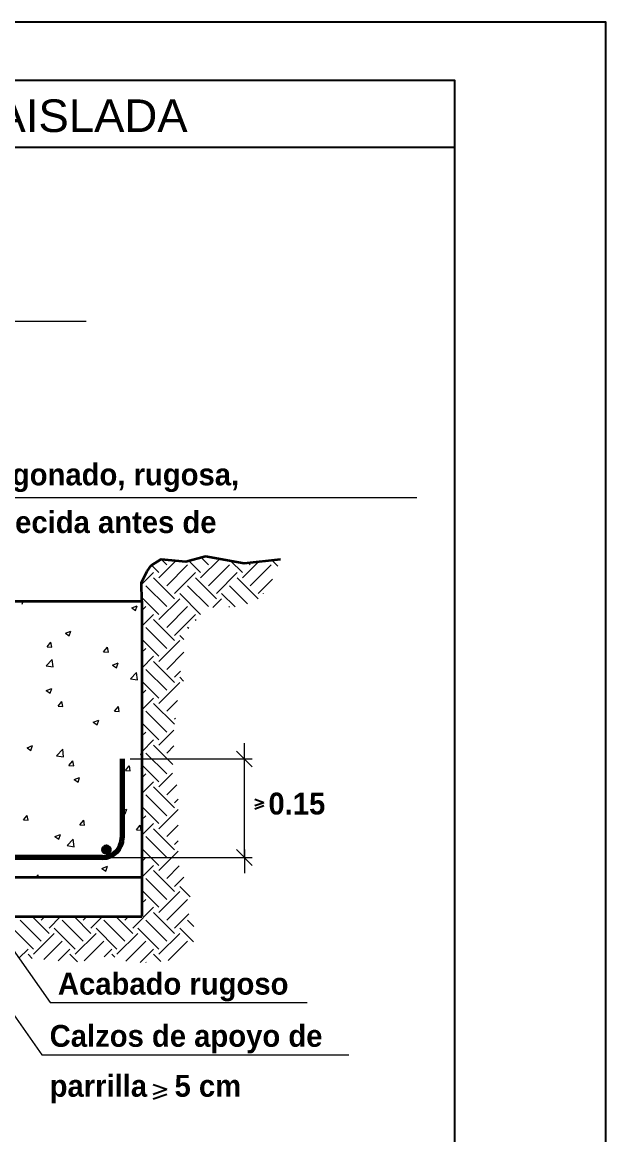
# Model space of a CAD drawing. Extents: x 2455 to 9764, y -806 to 181.
# Drawn here: x 4845.19 to 4848.36, y -567.08 to -561.05 of the extents above; entities that cross this region are included whole.
import ezdxf

# ---------------------------------------------------------------- set-up
doc = ezdxf.new("R2010")
doc.units = 0
doc.header["$LTSCALE"] = 0.2
doc.header["$MEASUREMENT"] = 0
for name, color, linetype, lineweight in [('0-CYPE0', 1, 'CONTINUOUS', 13), ('0-CYPE1', 2, 'CONTINUOUS', 18), ('0-CYPE2', 4, 'CONTINUOUS', 35), ('0-CYPE4', 6, 'CONTINUOUS', 70)]:
    doc.layers.add(name, color=color, linetype=linetype, lineweight=lineweight)
doc.layers.add('01_cartela', color=6, linetype='CONTINUOUS', plot=False)
for name, color, linetype in [('07-TEXTOS', 7, 'CONTINUOUS'), ('BORDE-A1', 4, 'CONTINUOUS'), ('CUADRO_LINEAS', 7, 'CONTINUOUS'), ('CYPECABECERA', 2, 'CONTINUOUS'), ('SALU_TABLA_DE_SIMBOLOS', 19, 'CONTINUOUS'), ('WL', 7, 'CONTINUOUS')]:
    doc.layers.add(name, color=color, linetype=linetype)
doc.styles.add('BERNARDO', font='GOTHICB.TTF')
doc.styles.add('Estilo1', font='swissel.ttf')

msp = doc.modelspace()

# ---------------------------------------------------------------- hatches: boundary and pattern name
at = {"layer": '0-CYPE2', "linetype": 'Continuous'}
h = msp.add_hatch(color=256, dxfattribs=at)
edge = h.paths.add_edge_path()
edge.add_arc((4845.6486, -565.5369), 0.0214, 0, 360)

# ---------------------------------------------------------------- linework, layer by layer
at = {"layer": '0-CYPE0', "color": 2, "linetype": 'Continuous'}
for p, q in [((4845.933, -564.035), (4845.8933, -563.9952)), ((4845.933, -564.0633), (4846.0266, -563.9698)), ((4845.9756, -563.9925), (4845.9453, -563.9622)), ((4845.9756, -564.1059), (4846.089, -563.9925)), ((4846.1598, -564.035), (4846.0952, -563.9704)), ((4846.1598, -564.0633), (4846.2636, -563.9596)), ((4846.2024, -563.9925), (4846.1622, -563.9523)), ((4846.2024, -564.1059), (4846.3158, -563.9925)), ((4846.3866, -564.035), (4846.3219, -563.9703)), ((4846.3866, -564.0633), (4846.4746, -563.9754)), ((4846.4292, -563.9925), (4846.4183, -563.9816)), ((4846.4292, -564.1059), (4846.5426, -563.9925)), ((4846.5787, -564.0002), (4846.546, -563.9675)), ((4845.8399, -564.0998), (4845.9047, -564.035)), ((4846.0181, -564.1767), (4845.9047, -564.0633)), ((4846.0181, -564.1484), (4846.1315, -564.035)), ((4846.2449, -564.1767), (4846.1315, -564.0633)), ((4846.2449, -564.1484), (4846.3583, -564.035)), ((4846.4717, -564.1767), (4846.3583, -564.0633)), ((4846.4717, -564.1484), (4846.5488, -564.0713)), ((4845.9756, -564.2193), (4845.8621, -564.1059)), ((4846.2024, -564.2193), (4846.089, -564.1059)), ((4846.4144, -564.2045), (4846.3158, -564.1059)), ((4845.1924, -564.2063), (4845.198, -564.1897)), ((4845.933, -564.2618), (4845.8408, -564.1696)), ((4845.933, -564.2901), (4846.0464, -564.1767)), ((4846.1598, -564.2618), (4846.0464, -564.1484)), ((4846.2264, -564.2236), (4846.2732, -564.1767)), ((4846.3462, -564.2213), (4846.2732, -564.1484)), ((4846.5015, -564.1498), (4846.5001, -564.1484)), ((4845.7858, -564.2262), (4845.8157, -564.2147)), ((4845.7858, -564.2262), (4845.8071, -564.2405)), ((4845.8071, -564.2405), (4845.8157, -564.2147)), ((4845.841, -564.2404), (4845.8621, -564.2193)), ((4845.9756, -564.3327), (4846.089, -564.2193)), ((4846.3131, -564.2219), (4846.3158, -564.2193)), ((4845.841, -564.3254), (4845.9047, -564.2618)), ((4846.0181, -564.4036), (4845.9047, -564.2901)), ((4846.0181, -564.3752), (4846.1315, -564.2618)), ((4846.1359, -564.2946), (4846.1315, -564.2901)), ((4845.4264, -564.3641), (4845.4564, -564.3526)), ((4845.4264, -564.3641), (4845.4477, -564.3784)), ((4845.4477, -564.3784), (4845.4564, -564.3526)), ((4845.9756, -564.4461), (4845.8621, -564.3327)), ((4846.0949, -564.3387), (4846.089, -564.3327)), ((4845.3271, -564.4374), (4845.3477, -564.4128)), ((4845.3527, -564.4396), (4845.3477, -564.4128)), ((4845.933, -564.4886), (4845.841, -564.3966)), ((4845.933, -564.517), (4846.0464, -564.4036)), ((4846.0684, -564.3972), (4846.0464, -564.3752)), ((4845.3271, -564.4374), (4845.3527, -564.4396)), ((4845.6338, -564.4642), (4845.6545, -564.4397)), ((4845.6338, -564.4642), (4845.6594, -564.4665)), ((4845.6594, -564.4665), (4845.6545, -564.4397)), ((4845.841, -564.4672), (4845.8621, -564.4461)), ((4845.841, -564.5522), (4845.9047, -564.4886)), ((4845.9756, -564.5595), (4846.0684, -564.4666)), ((4845.3221, -564.5405), (4845.3554, -564.5058)), ((4845.3221, -564.5405), (4845.3602, -564.5464)), ((4845.3602, -564.5464), (4845.3554, -564.5058)), ((4845.6817, -564.5363), (4845.7117, -564.5248)), ((4845.6817, -564.5363), (4845.703, -564.5506)), ((4845.703, -564.5506), (4845.7117, -564.5248)), ((4846.0181, -564.6304), (4845.9047, -564.517)), ((4845.7786, -564.6113), (4845.8119, -564.5766)), ((4845.7786, -564.6113), (4845.8166, -564.6172)), ((4845.8166, -564.6172), (4845.8119, -564.5766)), ((4845.9756, -564.6729), (4845.8621, -564.5595)), ((4846.0181, -564.602), (4846.051, -564.5691)), ((4846.0671, -564.6227), (4846.0464, -564.602)), ((4845.3224, -564.6742), (4845.3523, -564.6627)), ((4845.3224, -564.6742), (4845.3436, -564.6886)), ((4845.3436, -564.6886), (4845.3523, -564.6627)), ((4845.933, -564.7154), (4845.841, -564.6234)), ((4845.841, -564.694), (4845.8621, -564.6729)), ((4845.933, -564.7438), (4846.0464, -564.6304)), ((4845.3864, -564.7591), (4845.4071, -564.7345)), ((4845.412, -564.7613), (4845.4071, -564.7345)), ((4845.841, -564.7791), (4845.9047, -564.7154)), ((4845.9756, -564.7863), (4846.0339, -564.7279)), ((4845.3864, -564.7591), (4845.412, -564.7613)), ((4845.6932, -564.7859), (4845.7138, -564.7614)), ((4845.6932, -564.7859), (4845.7188, -564.7882)), ((4845.7188, -564.7882), (4845.7138, -564.7614)), ((4845.9756, -564.8997), (4845.8621, -564.7863)), ((4846.0181, -564.8572), (4845.9047, -564.7438)), ((4845.5777, -564.8464), (4845.6076, -564.8349)), ((4845.5777, -564.8464), (4845.5989, -564.8608)), ((4845.5989, -564.8608), (4845.6076, -564.8349)), ((4845.933, -564.9422), (4845.841, -564.8502)), ((4846.0181, -564.8288), (4846.0229, -564.824)), ((4845.841, -564.9208), (4845.8621, -564.8997)), ((4845.933, -564.9706), (4846.0149, -564.8887)), ((4845.2183, -564.9844), (4845.2483, -564.9729)), ((4845.2396, -564.9987), (4845.2483, -564.9729)), ((4845.841, -565.0059), (4845.9047, -564.9422)), ((4846.0099, -565.0758), (4845.9047, -564.9706)), ((4845.9756, -565.0131), (4846.0149, -564.9738)), ((4845.2183, -564.9844), (4845.2396, -564.9987)), ((4845.3788, -565.0279), (4845.4121, -564.9932)), ((4845.3788, -565.0279), (4845.4169, -565.0338)), ((4845.4169, -565.0338), (4845.4121, -564.9932)), ((4845.8329, -565.0186), (4845.841, -565.0155)), ((4845.8329, -565.0186), (4845.841, -565.0241)), ((4845.9756, -565.1265), (4845.8621, -565.0131)), ((4845.4458, -565.0808), (4845.4664, -565.0562)), ((4845.4458, -565.0808), (4845.4713, -565.083)), ((4845.4713, -565.083), (4845.4664, -565.0562)), ((4845.7525, -565.1076), (4845.7731, -565.0831)), ((4845.7781, -565.1099), (4845.7732, -565.0831)), ((4845.8353, -565.0987), (4845.841, -565.0927)), ((4845.933, -565.169), (4845.841, -565.0771)), ((4845.4736, -565.1566), (4845.5035, -565.1451)), ((4845.4736, -565.1566), (4845.4949, -565.1709)), ((4845.4949, -565.1709), (4845.5035, -565.1451)), ((4845.7525, -565.1076), (4845.7781, -565.1099)), ((4845.8353, -565.0987), (4845.841, -565.0996)), ((4845.841, -565.1476), (4845.8621, -565.1265)), ((4845.933, -565.1974), (4846.0073, -565.1231)), ((4845.841, -565.2327), (4845.9047, -565.169)), ((4846.0181, -565.3108), (4845.9047, -565.1974)), ((4845.9756, -565.2399), (4846.0302, -565.1853)), ((4845.9756, -565.3533), (4845.8621, -565.2399)), ((4846.0181, -565.2825), (4846.0378, -565.2627)), ((4845.7289, -565.3287), (4845.7588, -565.3172)), ((4845.7289, -565.3287), (4845.7502, -565.3431)), ((4845.7502, -565.3431), (4845.7588, -565.3173)), ((4845.933, -565.3959), (4845.841, -565.3039)), ((4845.933, -565.4242), (4846.0378, -565.3194)), ((4845.1984, -565.3756), (4845.219, -565.3511)), ((4845.1984, -565.3756), (4845.2239, -565.3779)), ((4845.2239, -565.3779), (4845.219, -565.3511)), ((4845.5051, -565.4025), (4845.5257, -565.3779)), ((4845.5307, -565.4047), (4845.5257, -565.3779)), ((4845.841, -565.3744), (4845.8621, -565.3533)), ((4845.841, -565.4595), (4845.9047, -565.3959)), ((4845.3695, -565.4667), (4845.3995, -565.4552)), ((4845.3908, -565.481), (4845.3995, -565.4552)), ((4845.5051, -565.4025), (4845.5307, -565.4047)), ((4845.8119, -565.4293), (4845.8325, -565.4048)), ((4845.8119, -565.4293), (4845.8374, -565.4316)), ((4845.8374, -565.4316), (4845.8325, -565.4048)), ((4846.0181, -565.5376), (4845.9047, -565.4242)), ((4845.9756, -565.4667), (4846.0378, -565.4044)), ((4845.3695, -565.4667), (4845.3908, -565.481)), ((4845.4355, -565.5153), (4845.4688, -565.4806)), ((4845.4355, -565.5153), (4845.4736, -565.5212)), ((4845.4736, -565.5212), (4845.4688, -565.4806)), ((4845.9756, -565.5801), (4845.8621, -565.4667)), ((4846.0181, -565.5093), (4846.0378, -565.4895)), ((4845.933, -565.6227), (4845.841, -565.5307)), ((4845.841, -565.6012), (4845.8621, -565.5801)), ((4845.933, -565.651), (4846.0378, -565.5462)), ((4845.6248, -565.6389), (4845.6548, -565.6274)), ((4845.6248, -565.6389), (4845.6461, -565.6532)), ((4845.6461, -565.6532), (4845.6548, -565.6274)), ((4845.841, -565.6863), (4845.9047, -565.6227)), ((4845.9756, -565.6935), (4846.0438, -565.6253)), ((4845.2667, -565.6866), (4845.2783, -565.6728)), ((4845.2809, -565.6866), (4845.2783, -565.6728)), ((4845.9756, -565.807), (4845.8621, -565.6935)), ((4846.0181, -565.7644), (4845.9047, -565.651)), ((4846.0181, -565.7361), (4846.0684, -565.6857)), ((4845.933, -565.8495), (4845.841, -565.7575)), ((4846.1037, -565.7933), (4846.0464, -565.7361)), ((4845.841, -565.8281), (4845.8621, -565.807)), ((4845.933, -565.8778), (4846.0464, -565.7644)), ((4845.9756, -565.9204), (4846.089, -565.807)), ((4845.7913, -565.9629), (4845.9047, -565.8495)), ((4846.0181, -565.9912), (4845.9047, -565.8778)), ((4845.2951, -566.0338), (4845.1817, -565.9204)), ((4845.3376, -565.9912), (4845.2469, -565.9005)), ((4845.2951, -565.9204), (4845.315, -565.9005)), ((4845.3376, -565.9629), (4845.4001, -565.9005)), ((4845.5219, -566.0338), (4845.4085, -565.9204)), ((4845.5645, -565.9912), (4845.4737, -565.9005)), ((4845.5219, -565.9204), (4845.5418, -565.9005)), ((4845.5645, -565.9629), (4845.6269, -565.9005)), ((4845.7487, -566.0338), (4845.6353, -565.9204)), ((4845.7913, -565.9912), (4845.7005, -565.9005)), ((4845.7487, -565.9204), (4845.7686, -565.9005)), ((4845.9756, -566.0338), (4845.8621, -565.9204)), ((4846.0181, -565.9629), (4846.0958, -565.8852)), ((4846.122, -565.9534), (4846.089, -565.9204)), ((4845.2526, -566.0763), (4845.1392, -565.9629)), ((4845.2526, -566.1046), (4845.366, -565.9912)), ((4845.4794, -566.0763), (4845.366, -565.9629)), ((4845.4794, -566.1046), (4845.5928, -565.9912)), ((4845.7062, -566.0763), (4845.5928, -565.9629)), ((4845.7062, -566.1046), (4845.8196, -565.9912)), ((4845.933, -566.0763), (4845.8196, -565.9629)), ((4845.933, -566.1046), (4846.0464, -565.9912)), ((4846.1204, -566.0368), (4846.0464, -565.9629)), ((4845.3102, -566.1321), (4845.4085, -566.0338)), ((4845.5289, -566.1402), (4845.6353, -566.0338)), ((4845.7549, -566.141), (4845.8621, -566.0338)), ((4845.9842, -566.1385), (4846.089, -566.0338)), ((4845.1748, -566.1257), (4845.2242, -566.0763)), ((4845.2469, -566.1273), (4845.2242, -566.1046)), ((4845.3869, -566.1405), (4845.4511, -566.0763)), ((4845.4912, -566.1448), (4845.4511, -566.1046)), ((4845.6361, -566.1181), (4845.6779, -566.0763)), ((4845.694, -566.1208), (4845.6779, -566.1046)), ((4845.8323, -566.1487), (4845.9047, -566.0763)), ((4845.9442, -566.1441), (4845.9047, -566.1046)), ((4845.8637, -566.1487), (4845.8621, -566.1472))]:
    msp.add_line(p, q, dxfattribs=at)
at = {"layer": '0-CYPE1', "linetype": 'Continuous'}
for p, q in [((4844.099, -562.6715), (4845.5383, -562.6715)), ((4843.9574, -563.6275), (4847.3319, -563.6275)), ((4846.397, -565.0879), (4846.397, -564.9596)), ((4846.4398, -565.0879), (4846.3543, -565.0023)), ((4845.7769, -565.0451), (4846.4398, -565.0451)), ((4846.397, -565.5797), (4846.397, -565.0451)), ((4845.67, -565.5797), (4846.4398, -565.5797)), ((4846.4398, -565.6225), (4846.3543, -565.5369)), ((4846.397, -565.5369), (4846.397, -565.6652)), ((4844.6221, -565.6866), (4845.2982, -566.6489)), ((4844.8656, -565.6866), (4845.343, -566.3661)), ((4845.343, -566.3661), (4846.7377, -566.3661)), ((4845.2982, -566.6489), (4846.9634, -566.6489))]:
    msp.add_line(p, q, dxfattribs=at)
at = {"layer": '0-CYPE2', "linetype": 'Continuous'}
for p, q in [((4846.079, -563.9748), (4846.1867, -563.9456)), ((4846.1867, -563.9456), (4846.3967, -563.9839)), ((4845.869, -564.0277), (4845.8909, -563.9967)), ((4845.8909, -563.9967), (4845.9457, -563.962)), ((4845.9457, -563.962), (4846.079, -563.9748)), ((4846.3967, -563.9839), (4846.5933, -563.9623)), ((4845.8398, -564.088), (4845.869, -564.0277)), ((4845.841, -564.1897), (4845.8398, -564.088)), ((4843.7668, -564.1897), (4845.841, -564.1897)), ((4845.841, -564.1897), (4845.841, -565.9005)), ((4840.8372, -565.6866), (4845.841, -565.6866)), ((4840.8372, -565.9005), (4845.841, -565.9005))]:
    msp.add_line(p, q, dxfattribs=at)
msp.add_circle((4845.6486, -565.5369), 0.0214, dxfattribs=at)
at = {"layer": '0-CYPE4', "linetype": 'Continuous'}
for p, q in [((4845.7341, -565.0451), (4845.7341, -565.4728)), ((4845.6272, -565.5797), (4841.051, -565.5797))]:
    msp.add_line(p, q, dxfattribs=at)
msp.add_arc((4845.6272, -565.4728), 0.1069, 270, 359.99998, dxfattribs=at)
at = {"layer": '01_cartela', "color": 3}
msp.add_lwpolyline([(4817.7186, -561.0508), (4817.7186, -582.5858), (4848.3566, -582.5858), (4848.3566, -561.0508)], close=True, dxfattribs=at)
at = {"layer": '07-TEXTOS', "color": 5}
for p, q in [((4845.9025, -566.8107), (4845.9769, -566.8364)), ((4845.9025, -566.8621), (4845.9769, -566.8364)), ((4845.9025, -566.8877), (4845.9769, -566.8621))]:
    msp.add_line(p, q, dxfattribs=at)
at = {"layer": 'BORDE-A1', "color": 5}
for p in [(4846.453, -565.2642), (4846.453, -565.2984)]:
    msp.add_line(p, (4846.5026, -565.2813), dxfattribs=at)
at = {"layer": 'CUADRO_LINEAS'}
msp.add_lwpolyline([(4839.5344, -561.3643), (4847.536, -561.3643), (4847.536, -567.2356), (4839.5344, -567.2356)], close=True, dxfattribs=at)
at = {"layer": 'CYPECABECERA', "color": 7, "linetype": 'Continuous'}
for p, q in [((4839.5344, -561.3643), (4847.536, -561.3643)), ((4847.536, -561.3643), (4847.536, -567.2356)), ((4839.5344, -561.7283), (4847.536, -561.7283))]:
    msp.add_line(p, q, dxfattribs=at)
at = {"layer": 'WL', "color": 5, "linetype": 'Continuous'}
msp.add_line((4846.453, -565.3155), (4846.5026, -565.2984), dxfattribs=at)

# ---------------------------------------------------------------- texts
at = {"layer": '07-TEXTOS', "color": 5, "style": 'BERNARDO'}
for s, height, p in [('Junta de hormigonado, rugosa,', 0.118507, (4844.0002, -563.5619)), ('limpia y humedecida antes de ', 0.118507, (4844.0002, -563.8204)), ('0.15', 0.11851, (4846.5274, -565.3466)), ('Acabado rugoso', 0.118507, (4845.3858, -566.3234)), ('Calzos de apoyo de', 0.118507, (4845.341, -566.6061)), ('parrilla ', 0.11851, (4845.341, -566.877)), (' 5 cm ', 0.11851, (4845.9743, -566.877))]:
    msp.add_text(s, height=height, dxfattribs=at).set_placement(p)
at = {"layer": 'SALU_TABLA_DE_SIMBOLOS', "color": 1, "style": 'Estilo1'}
msp.add_text('DETALLE ARRANQUE DE PILAR EN ZAPATA AISLADA', height=0.17664, dxfattribs=at).set_placement((4839.782, -561.646))

doc.saveas('drawing.dxf')
